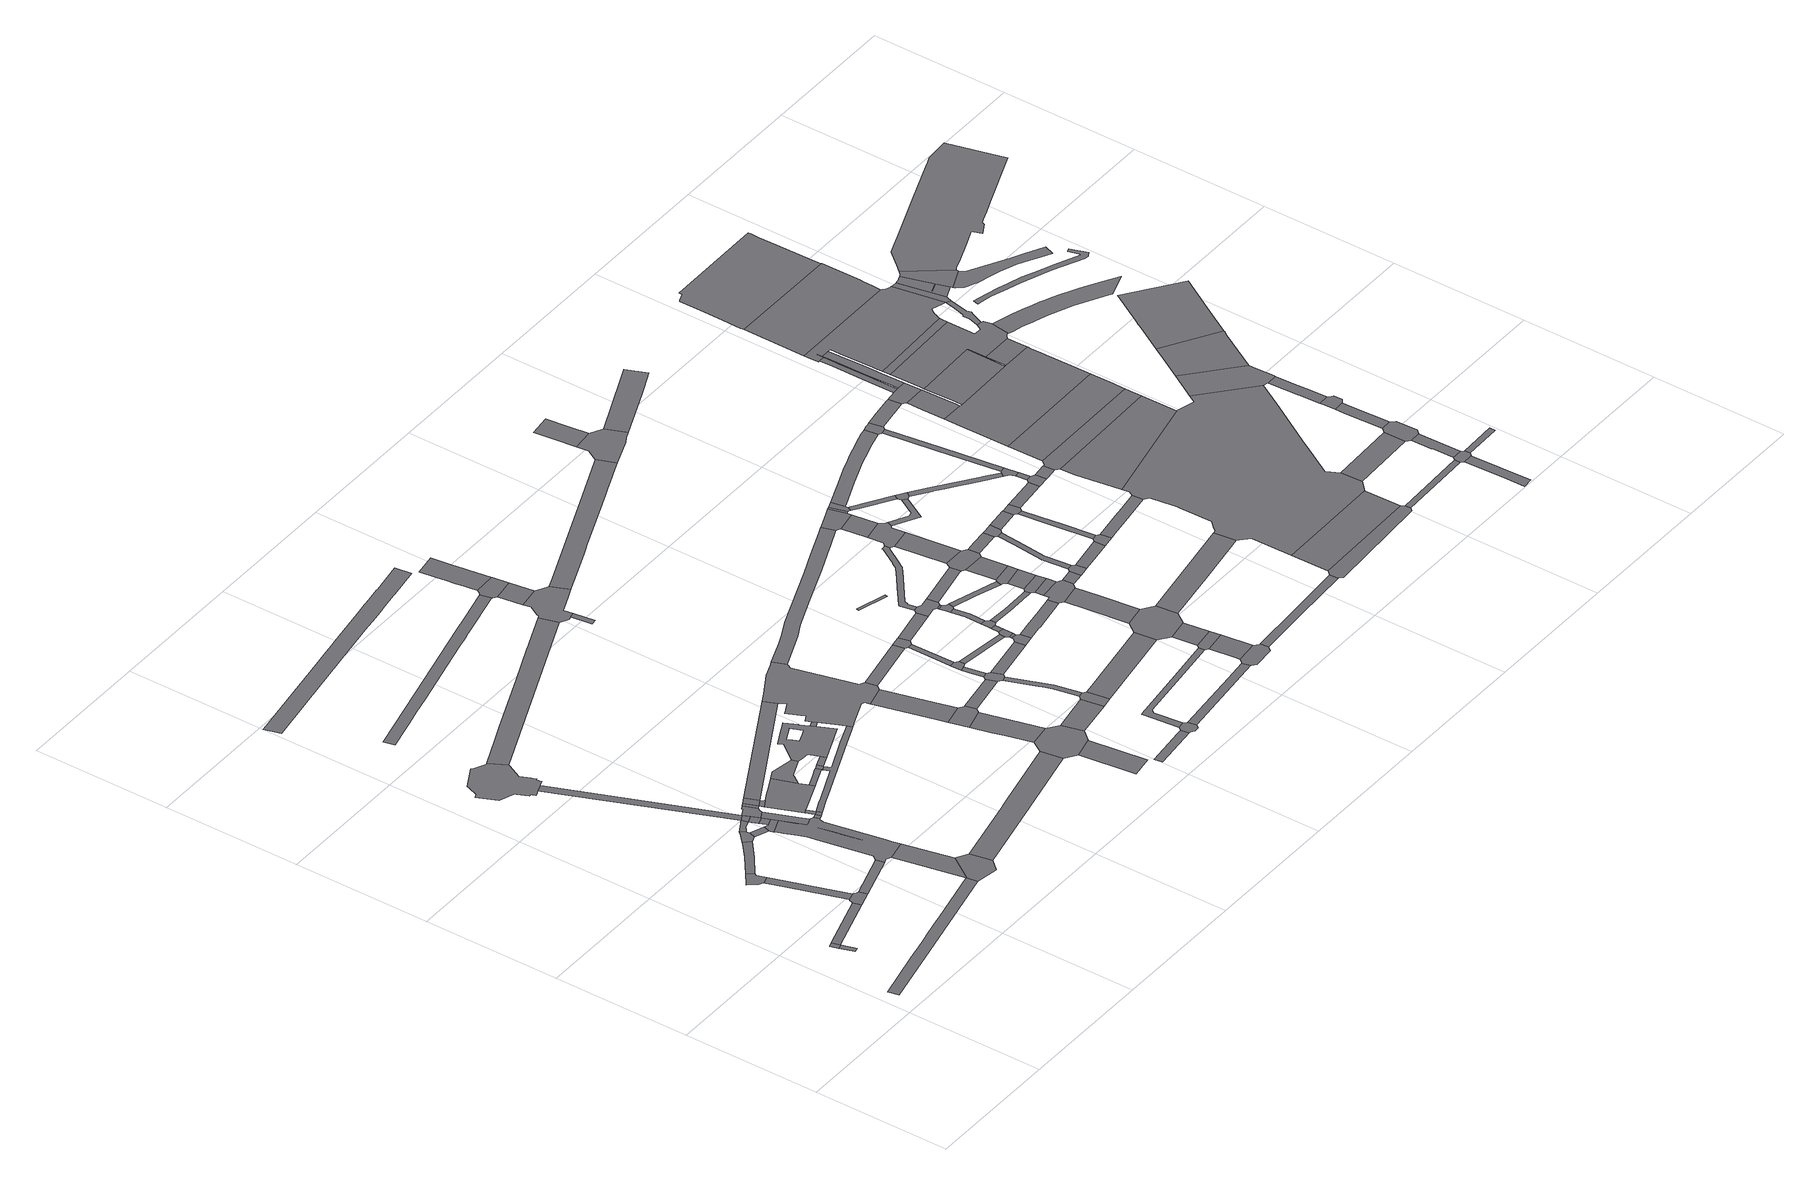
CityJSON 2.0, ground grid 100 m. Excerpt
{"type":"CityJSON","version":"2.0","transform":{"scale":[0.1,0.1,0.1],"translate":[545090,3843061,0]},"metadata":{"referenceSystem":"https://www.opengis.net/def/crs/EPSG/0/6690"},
"CityObjects":{
"road1":{"type":"Road","geometry":[{"type":"MultiSurface","lod":"1","boundaries":[[[0,1,2,3]]]}]},
"road2":{"type":"Road","geometry":[{"type":"MultiSurface","lod":"1","boundaries":[[[4,5,6,3,2]]]}]},
"road3":{"type":"Road","attributes":{"RoadStructureAttribute.sectionType":"1"},"geometry":[{"type":"MultiSurface","lod":"1","boundaries":[[[7,0,3,8,9]]]}]},
"road4":{"type":"Road","attributes":{"RoadStructureAttribute.sectionType":"1"},"geometry":[{"type":"MultiSurface","lod":"1","boundaries":[[[10,11,12,13,14,15,16,17,18,19,20,21,22,23,24]]]}]},
"road5":{"type":"Road","geometry":[{"type":"MultiSurface","lod":"1","boundaries":[[[25,26,27,28,29,30,31,32,33,34]]]}]},
"road6":{"type":"Road","attributes":{"RoadStructureAttribute.sectionType":"1"},"geometry":[{"type":"MultiSurface","lod":"1","boundaries":[[[35,36,37,38,32,31,39,40,41]]]}]},
"road7":{"type":"Road","geometry":[{"type":"MultiSurface","lod":"1","boundaries":[[[42,43,41,40,44,45,7,9,46,47,48]]]}]},
"road8":{"type":"Road","attributes":{"RoadStructureAttribute.sectionType":"1"},"geometry":[{"type":"MultiSurface","lod":"1","boundaries":[[[49,50,51,25,34,52,53]]]}]},
"road9":{"type":"Road","geometry":[{"type":"MultiSurface","lod":"1","boundaries":[[[54,48,47,55]]]}]},
"road10":{"type":"Road","geometry":[{"type":"MultiSurface","lod":"1","boundaries":[[[56,57,58,59,49,53,60,61,62,63,64,65]]]}]},
"road11":{"type":"Road","geometry":[{"type":"MultiSurface","lod":"1","boundaries":[[[66,67,68,69,70,71,72,73,74,75,76,77,78,79,80,81,82,83,84,85,86,87,88,89,90,91,92,93,94,95,96,97]]]}]},
"road12":{"type":"Road","attributes":{"RoadStructureAttribute.sectionType":"1"},"geometry":[{"type":"MultiSurface","lod":"1","boundaries":[[[98,63,62,99,100,101]]]}]},
"road13":{"type":"Road","attributes":{"RoadStructureAttribute.sectionType":"1"},"geometry":[{"type":"MultiSurface","lod":"1","boundaries":[[[102,103,104,105,106,56,65,107,108,109,110,111,112]]]}]},
"road14":{"type":"Road","attributes":{"RoadStructureAttribute.sectionType":"6"},"geometry":[{"type":"MultiSurface","lod":"1","boundaries":[[[84,83,102,113]]]}]},
"road15":{"type":"Road","attributes":{"RoadStructureAttribute.sectionType":"1"},"geometry":[{"type":"MultiSurface","lod":"1","boundaries":[[[114,115,10,116]]]}]},
"road16":{"type":"Road","geometry":[{"type":"MultiSurface","lod":"1","boundaries":[[[117,118,119,120,101,100,121,122,123]]]}]},
"road17":{"type":"Road","geometry":[{"type":"MultiSurface","lod":"1","boundaries":[[[116,10,24,124,125,126]]]}]},
"road18":{"type":"Road","geometry":[{"type":"MultiSurface","lod":"1","boundaries":[[[113,102,112,127]]]}]},
"road19":{"type":"Road","geometry":[{"type":"MultiSurface","lod":"1","boundaries":[[[128,129,130,131,132,133,134,135,136,137,123,122,138,139,140,141,142,143,144,145,146,147,148,54,55,149,150,115,114,151,152],[153,154,155,156,157,158]]]}]},
"road20":{"type":"Road","attributes":{"RoadStructureAttribute.sectionType":"6"},"geometry":[{"type":"MultiSurface","lod":"1","boundaries":[[[127,112,159,160]]]}]},
"road21":{"type":"Road","attributes":{"RoadStructureAttribute.sectionType":"1"},"geometry":[{"type":"MultiSurface","lod":"1","boundaries":[[[161,118,117,160,159]]]}]},
"road22":{"type":"Road","attributes":{"RoadStructureAttribute.sectionType":"1"},"geometry":[{"type":"MultiSurface","lod":"1","boundaries":[[[113,127,162]]]}]},
"road23":{"type":"Road","geometry":[{"type":"MultiSurface","lod":"1","boundaries":[[[163,164,165,166,113,162,167,168,169,170,171]]]}]},
"road24":{"type":"Road","attributes":{"RoadStructureAttribute.sectionType":"1"},"geometry":[{"type":"MultiSurface","lod":"1","boundaries":[[[172,168,167,173,174,133,132]]]}]},
"road25":{"type":"Road","attributes":{"RoadStructureAttribute.sectionType":"1"},"geometry":[{"type":"MultiSurface","lod":"1","boundaries":[[[175,163,171,176]]]}]},
"road26":{"type":"Road","geometry":[{"type":"MultiSurface","lod":"1","boundaries":[[[177,131,130,178]]]}]},
"road27":{"type":"Road","geometry":[{"type":"MultiSurface","lod":"1","boundaries":[[[179,175,176,180]]]}]},
"road28":{"type":"Road","attributes":{"RoadStructureAttribute.sectionType":"1"},"geometry":[{"type":"MultiSurface","lod":"1","boundaries":[[[180,176,181,182]]]}]},
"road29":{"type":"Road","attributes":{"RoadStructureAttribute.sectionType":"1"},"geometry":[{"type":"MultiSurface","lod":"1","boundaries":[[[183,184,177,185]]]}]},
"road30":{"type":"Road","geometry":[{"type":"MultiSurface","lod":"1","boundaries":[[[185,177,178,186]]]}]},
"road31":{"type":"Road","geometry":[{"type":"MultiSurface","lod":"1","boundaries":[[[187,188,189,182,181,184,183,190,191,192]]]}]},
"road32":{"type":"Road","attributes":{"RoadStructureAttribute.sectionType":"1"},"geometry":[{"type":"MultiSurface","lod":"1","boundaries":[[[193,187,192,194,195,196,197,198,199]]]}]},
"road33":{"type":"Road","attributes":{"RoadStructureAttribute.sectionType":"1"},"geometry":[{"type":"MultiSurface","lod":"1","boundaries":[[[200,201,202,191,190,203,204,205]]]}]},
"road34":{"type":"Road","geometry":[{"type":"MultiSurface","lod":"1","boundaries":[[[206,200,205,207,208]]]}]},
"road35":{"type":"Road","geometry":[{"type":"MultiSurface","lod":"1","boundaries":[[[209,210,211,212,208,207,213,214,215,216,185,186,217,218,219,220,221]]]}]},
"road36":{"type":"Road","attributes":{"RoadStructureAttribute.sectionType":"1"},"geometry":[{"type":"MultiSurface","lod":"1","boundaries":[[[222,223,224,225,126,125,226,227]]]}]},
"road37":{"type":"Road","attributes":{"RoadStructureAttribute.sectionType":"1"},"geometry":[{"type":"MultiSurface","lod":"1","boundaries":[[[228,179,180,229]]]}]},
"road38":{"type":"Road","attributes":{"RoadStructureAttribute.sectionType":"1"},"geometry":[{"type":"MultiSurface","lod":"1","boundaries":[[[230,206,208,231]]]}]},
"road39":{"type":"Road","attributes":{"RoadStructureAttribute.sectionType":"1"},"geometry":[{"type":"MultiSurface","lod":"1","boundaries":[[[232,233,234,235,236,237,238,97,96,239,240]]]}]},
"road40":{"type":"Road","attributes":{"RoadStructureAttribute.sectionType":"1"},"geometry":[{"type":"MultiSurface","lod":"1","boundaries":[[[241,242,243,244,245,246,247,248,249,250,251,252,253,254,255,256,257,258,259,260,261,262,263,264,265,266,267,268,269,270,271]]]}]},
"road41":{"type":"Road","attributes":{"RoadStructureAttribute.sectionType":"1"},"geometry":[{"type":"MultiSurface","lod":"1","boundaries":[[[272,273,274,275,276,277,278,279,280,281,282,283,284,285,286,287,288,289]]]}]},
"road42":{"type":"Road","geometry":[{"type":"MultiSurface","lod":"1","boundaries":[[[290,291,292,293,294,295,296,297,298,299,199,198,300,301,230,231,302,303,304],[305,306,307,308,309,310,311,312,313,314,315,316,317]]]}]},
"road43":{"type":"Road","geometry":[{"type":"MultiSurface","lod":"1","boundaries":[[[318,290,304,319]]]}]},
"road44":{"type":"Road","attributes":{"RoadStructureAttribute.sectionType":"1"},"geometry":[{"type":"MultiSurface","lod":"1","boundaries":[[[320,321,322,323]]]}]},
"road45":{"type":"Road","geometry":[{"type":"MultiSurface","lod":"1","boundaries":[[[324,325,326,327,228,229,328,329,330,331,332,333,334,335,318,319,336,209,221,337,338,339,340,341,342,343,344,345,346,347,348,349,350]]]}]},
"road46":{"type":"Road","geometry":[{"type":"MultiSurface","lod":"1","boundaries":[[[351,352,222,227,321,320,353,354]]]}]},
"road47":{"type":"Road","attributes":{"RoadStructureAttribute.sectionType":"1"},"geometry":[{"type":"MultiSurface","lod":"1","boundaries":[[[355,356,357,358,359,352,351]]]}]},
"road48":{"type":"Road","geometry":[{"type":"MultiSurface","lod":"1","boundaries":[[[360,361,362,357,356,363,364,365]]]}]},
"road49":{"type":"Road","attributes":{"RoadStructureAttribute.sectionType":"1"},"geometry":[{"type":"MultiSurface","lod":"1","boundaries":[[[366,342,341,367,368,362,361]]]}]},
"road50":{"type":"Road","attributes":{"RoadStructureAttribute.sectionType":"1"},"geometry":[{"type":"MultiSurface","lod":"1","boundaries":[[[369,370,371,372,373]]]}]},
"road51":{"type":"Road","attributes":{"RoadStructureAttribute.sectionType":"1"},"geometry":[{"type":"MultiSurface","lod":"1","boundaries":[[[374,375,376,377]]]}]},
"road52":{"type":"Road","attributes":{"RoadStructureAttribute.sectionType":"1"},"geometry":[{"type":"MultiSurface","lod":"1","boundaries":[[[378,379,380,354,353,381]]]}]},
"road53":{"type":"Road","attributes":{"RoadStructureAttribute.sectionType":"1"},"geometry":[{"type":"MultiSurface","lod":"1","boundaries":[[[382,365,364,383]]]}]},
"road54":{"type":"Road","geometry":[{"type":"MultiSurface","lod":"1","boundaries":[[[384,385,386,387,388,389,390,232,240,391,392,393,377,376,394,395,396,397,398]]]}]},
"road55":{"type":"Road","attributes":{"RoadStructureAttribute.sectionType":"1"},"geometry":[{"type":"MultiSurface","lod":"1","boundaries":[[[399,400,387,386]]]}]},
"road56":{"type":"Road","geometry":[{"type":"MultiSurface","lod":"1","boundaries":[[[401,402,403,404,272,289,405,400,399]]]}]},
"road57":{"type":"Road","attributes":{"RoadStructureAttribute.sectionType":"1"},"geometry":[{"type":"MultiSurface","lod":"1","boundaries":[[[406,345,344,407]]]}]},
"road58":{"type":"Road","attributes":{"RoadStructureAttribute.sectionType":"1"},"geometry":[{"type":"MultiSurface","lod":"1","boundaries":[[[408,409,410,411,412,413,414,415,416,417,403,402]]]}]},
"road59":{"type":"Road","geometry":[{"type":"MultiSurface","lod":"1","boundaries":[[[418,419,369,373,420,421,422,423,424]]]}]},
"road60":{"type":"Road","geometry":[{"type":"MultiSurface","lod":"1","boundaries":[[[425,426,378,381,427,428]]]}]},
"road61":{"type":"Road","geometry":[{"type":"MultiSurface","lod":"1","boundaries":[[[429,430,382,383,431,432,433,434,435,436]]]}]},
"road62":{"type":"Road","attributes":{"RoadStructureAttribute.sectionType":"1"},"geometry":[{"type":"MultiSurface","lod":"1","boundaries":[[[437,438,439,434,433,440,441,442,443,444,426,425]]]}]},
"road63":{"type":"Road","attributes":{"RoadStructureAttribute.sectionType":"1"},"geometry":[{"type":"MultiSurface","lod":"1","boundaries":[[[445,446,447,448,430,429]]]}]},
"road64":{"type":"Road","geometry":[{"type":"MultiSurface","lod":"1","boundaries":[[[449,447,446,450,451,452]]]}]},
"road65":{"type":"Road","attributes":{"RoadStructureAttribute.sectionType":"1"},"geometry":[{"type":"MultiSurface","lod":"1","boundaries":[[[453,454,455,449,452]]]}]},
"road66":{"type":"Road","geometry":[{"type":"MultiSurface","lod":"1","boundaries":[[[456,457,406,407,454,453,458,459]]]}]},
"road67":{"type":"Road","attributes":{"RoadStructureAttribute.sectionType":"1"},"geometry":[{"type":"MultiSurface","lod":"1","boundaries":[[[460,436,435,461]]]}]},
"road68":{"type":"Road","attributes":{"RoadStructureAttribute.sectionType":"1"},"geometry":[{"type":"MultiSurface","lod":"1","boundaries":[[[451,450,462,463]]]}]},
"road69":{"type":"Road","attributes":{"RoadStructureAttribute.sectionType":"1"},"geometry":[{"type":"MultiSurface","lod":"1","boundaries":[[[464,465,466,467,468,419,418,469,470,471,472]]]}]},
"road70":{"type":"Road","attributes":{"RoadStructureAttribute.sectionType":"1"},"geometry":[{"type":"MultiSurface","lod":"1","boundaries":[[[473,474,424,423,475]]]}]},
"road71":{"type":"Road","attributes":{"RoadStructureAttribute.sectionType":"1"},"geometry":[{"type":"MultiSurface","lod":"1","boundaries":[[[476,456,459,477]]]}]},
"road72":{"type":"Road","attributes":{"RoadStructureAttribute.sectionType":"1"},"geometry":[{"type":"MultiSurface","lod":"1","boundaries":[[[478,479,428,427,480]]]}]},
"road73":{"type":"Road","attributes":{"RoadStructureAttribute.sectionType":"1"},"geometry":[{"type":"MultiSurface","lod":"1","boundaries":[[[481,482,483,484,485,486,487,324,350,488,489,490,491,492,493,494]]]}]},
"road74":{"type":"Road","geometry":[{"type":"MultiSurface","lod":"1","boundaries":[[[495,496,460,461,497,498,499]]]}]},
"road75":{"type":"Road","attributes":{"RoadStructureAttribute.sectionType":"1"},"geometry":[{"type":"MultiSurface","lod":"1","boundaries":[[[500,495,499,501,502]]]}]},
"road76":{"type":"Road","geometry":[{"type":"MultiSurface","lod":"1","boundaries":[[[503,504,505,463,462,506,507,500,502,508]]]}]},
"road77":{"type":"Road","attributes":{"RoadStructureAttribute.sectionType":"1"},"geometry":[{"type":"MultiSurface","lod":"1","boundaries":[[[509,510,511,512]]]}]},
"road78":{"type":"Road","attributes":{"RoadStructureAttribute.sectionType":"1"},"geometry":[{"type":"MultiSurface","lod":"1","boundaries":[[[513,503,508,514]]]}]},
"road79":{"type":"Road","geometry":[{"type":"MultiSurface","lod":"1","boundaries":[[[515,516,513,514,517,518,519]]]}]},
"road80":{"type":"Road","attributes":{"RoadStructureAttribute.sectionType":"1"},"geometry":[{"type":"MultiSurface","lod":"1","boundaries":[[[520,521,522,523,515,519]]]}]},
"road81":{"type":"Road","geometry":[{"type":"MultiSurface","lod":"1","boundaries":[[[524,525,526,527,476,477,528,529,530,531,532]]]}]},
"road82":{"type":"Road","attributes":{"RoadStructureAttribute.sectionType":"1"},"geometry":[{"type":"MultiSurface","lod":"1","boundaries":[[[533,530,529,534,535]]]}]},
"road83":{"type":"Road","geometry":[{"type":"MultiSurface","lod":"1","boundaries":[[[536,537,535,534,538,539,522,521,540,541]]]}]},
"road84":{"type":"Road","attributes":{"RoadStructureAttribute.sectionType":"1"},"geometry":[{"type":"MultiSurface","lod":"1","boundaries":[[[542,543,544,545,546,547,398,397,548,549,550,551,552,553,554,555,556,557]]]}]},
"road85":{"type":"Road","attributes":{"RoadStructureAttribute.sectionType":"1"},"geometry":[{"type":"MultiSurface","lod":"1","boundaries":[[[558,559,560,498,497,561,562,563]]]}]},
"road86":{"type":"Road","attributes":{"RoadStructureAttribute.sectionType":"1"},"geometry":[{"type":"MultiSurface","lod":"1","boundaries":[[[564,565,566,518,517,567,568,569,570,571]]]}]},
"road87":{"type":"Road","geometry":[{"type":"MultiSurface","lod":"1","boundaries":[[[572,573,574,575,473,475,576,577,578,579,580,581]]]}]},
"road88":{"type":"Road","attributes":{"RoadStructureAttribute.sectionType":"1"},"geometry":[{"type":"MultiSurface","lod":"1","boundaries":[[[582,583,584,585,586,587,588,589,590,591,592,593,594,527,526,595,596,597,598,599,600,601,602,603,604,605]]]}]},
"road89":{"type":"Road","attributes":{"RoadStructureAttribute.sectionType":"1"},"geometry":[{"type":"MultiSurface","lod":"1","boundaries":[[[606,541,540,607,608,609]]]}]},
"road90":{"type":"Road","attributes":{"RoadStructureAttribute.sectionType":"1"},"geometry":[{"type":"MultiSurface","lod":"1","boundaries":[[[610,611,612,574,573]]]}]},
"road91":{"type":"Road","geometry":[{"type":"MultiSurface","lod":"1","boundaries":[[[613,614,464,472,611,610]]]}]},
"road92":{"type":"Road","attributes":{"RoadStructureAttribute.sectionType":"1"},"geometry":[{"type":"MultiSurface","lod":"1","boundaries":[[[615,616,532,531,617]]]}]},
"road93":{"type":"Road","attributes":{"RoadStructureAttribute.sectionType":"1"},"geometry":[{"type":"MultiSurface","lod":"1","boundaries":[[[618,619,614,613]]]}]},
"road94":{"type":"Road","geometry":[{"type":"MultiSurface","lod":"1","boundaries":[[[620,621,478,480,619,618,622,623]]]}]},
"road95":{"type":"Road","attributes":{"RoadStructureAttribute.sectionType":"1"},"geometry":[{"type":"MultiSurface","lod":"1","boundaries":[[[624,625,626,627,621,620]]]}]},
"road96":{"type":"Road","geometry":[{"type":"MultiSurface","lod":"1","boundaries":[[[628,629,630,631,632,558,563,633,626,625,634,635,636]]]}]},
"road97":{"type":"Road","attributes":{"RoadStructureAttribute.sectionType":"1"},"geometry":[{"type":"MultiSurface","lod":"1","boundaries":[[[637,638,630,629]]]}]},
"road98":{"type":"Road","geometry":[{"type":"MultiSurface","lod":"1","boundaries":[[[639,640,571,570,638,637]]]}]},
"road99":{"type":"Road","attributes":{"RoadStructureAttribute.sectionType":"1"},"geometry":[{"type":"MultiSurface","lod":"1","boundaries":[[[641,642,640,639]]]}]},
"road100":{"type":"Road","geometry":[{"type":"MultiSurface","lod":"1","boundaries":[[[643,644,645,609,608,646,647,642,641]]]}]},
"road101":{"type":"Road","attributes":{"RoadStructureAttribute.sectionType":"1"},"geometry":[{"type":"MultiSurface","lod":"1","boundaries":[[[648,644,643,649]]]}]},
"road102":{"type":"Road","geometry":[{"type":"MultiSurface","lod":"1","boundaries":[[[650,651,615,617,652,648,649,653,654]]]}]},
"road103":{"type":"Road","attributes":{"RoadStructureAttribute.sectionType":"1"},"geometry":[{"type":"MultiSurface","lod":"1","boundaries":[[[655,656,651,650]]]}]},
"road104":{"type":"Road","attributes":{"RoadStructureAttribute.sectionType":"1"},"geometry":[{"type":"MultiSurface","lod":"1","boundaries":[[[657,658,659,636,635,660]]]}]},
"road105":{"type":"Road","geometry":[{"type":"MultiSurface","lod":"1","boundaries":[[[661,662,663,664,665,582,605,666,656,655,667,668,669,670]]]}]},
"road106":{"type":"Road","attributes":{"RoadStructureAttribute.sectionType":"1"},"geometry":[{"type":"MultiSurface","lod":"1","boundaries":[[[671,672,664,663]]]}]},
"road107":{"type":"Road","geometry":[{"type":"MultiSurface","lod":"1","boundaries":[[[673,674,675,676,481,494,677,672,671,678]]]}]},
"road108":{"type":"Road","geometry":[{"type":"MultiSurface","lod":"1","boundaries":[[[679,680,657,660,681,682,683]]]}]},
"road109":{"type":"Road","attributes":{"RoadStructureAttribute.sectionType":"1"},"geometry":[{"type":"MultiSurface","lod":"1","boundaries":[[[684,685,581,580,686,687]]]}]},
"road110":{"type":"Road","attributes":{"RoadStructureAttribute.sectionType":"1"},"geometry":[{"type":"MultiSurface","lod":"1","boundaries":[[[688,689,654,653,690,691,692]]]}]},
"road111":{"type":"Road","attributes":{"RoadStructureAttribute.sectionType":"1"},"geometry":[{"type":"MultiSurface","lod":"1","boundaries":[[[693,694,695,696,697,698,699,700,701,680,679]]]}]},
"road112":{"type":"Road","geometry":[{"type":"MultiSurface","lod":"1","boundaries":[[[702,673,678,703,704]]]}]},
"road113":{"type":"Road","attributes":{"RoadStructureAttribute.sectionType":"1"},"geometry":[{"type":"MultiSurface","lod":"1","boundaries":[[[705,702,704,706,707,708]]]}]},
"road114":{"type":"Road","attributes":{"RoadStructureAttribute.sectionType":"1"},"geometry":[{"type":"MultiSurface","lod":"1","boundaries":[[[709,710,683,682,711,712]]]}]},
"road115":{"type":"Road","attributes":{"RoadStructureAttribute.sectionType":"1"},"geometry":[{"type":"MultiSurface","lod":"1","boundaries":[[[713,714,715,716,670,669,717,718]]]}]},
"road116":{"type":"Road","geometry":[{"type":"MultiSurface","lod":"1","boundaries":[[[719,720,688,692,697,696,721,722]]]}]},
"road117":{"type":"Road","attributes":{"RoadStructureAttribute.sectionType":"1"},"geometry":[{"type":"MultiSurface","lod":"1","boundaries":[[[723,724,623,622,725,726,727]]]}]},
"road118":{"type":"Road","attributes":{"RoadStructureAttribute.sectionType":"1"},"geometry":[{"type":"MultiSurface","lod":"1","boundaries":[[[707,706,728,729,730,731,732]]]}]},
"road119":{"type":"Road","geometry":[{"type":"MultiSurface","lod":"1","boundaries":[[[733,734,735,542,557,736,737,738,739]]]}]},
"road120":{"type":"Road","attributes":{"RoadStructureAttribute.sectionType":"1"},"geometry":[{"type":"MultiSurface","lod":"1","boundaries":[[[740,741,742,743,734,733]]]}]},
"road121":{"type":"Road","attributes":{"RoadStructureAttribute.sectionType":"1"},"geometry":[{"type":"MultiSurface","lod":"1","boundaries":[[[744,719,722,745]]]}]},
"road122":{"type":"Road","geometry":[{"type":"MultiSurface","lod":"1","boundaries":[[[746,747,709,712,748,749]]]}]},
"road123":{"type":"Road","geometry":[{"type":"MultiSurface","lod":"1","boundaries":[[[750,732,731,713,718,751,752]]]}]},
"road124":{"type":"Road","attributes":{"RoadStructureAttribute.sectionType":"1"},"geometry":[{"type":"MultiSurface","lod":"1","boundaries":[[[753,754,755,756,757,758,759,760,747,746]]]}]},
"road125":{"type":"Road","geometry":[{"type":"MultiSurface","lod":"1","boundaries":[[[761,762,744,745,763,757,756,764]]]}]},
"road126":{"type":"Road","attributes":{"RoadStructureAttribute.sectionType":"1"},"geometry":[{"type":"MultiSurface","lod":"1","boundaries":[[[765,766,767,768,769,770,771,772,773,705,708,774,775,776,777,778,779,780]]]}]},
"road127":{"type":"Road","attributes":{"RoadStructureAttribute.sectionType":"1"},"geometry":[{"type":"MultiSurface","lod":"1","boundaries":[[[781,782,783,784,785,752,751,786,787,788,789,790,791,792,793,794,795,796,797,798]]]}]},
"road128":{"type":"Road","attributes":{"RoadStructureAttribute.sectionType":"1"},"geometry":[{"type":"MultiSurface","lod":"1","boundaries":[[[799,800,801,802,803,804,749,748,805,806,807]]]}]},
"road129":{"type":"Road","attributes":{"RoadStructureAttribute.sectionType":"1"},"geometry":[{"type":"MultiSurface","lod":"1","boundaries":[[[808,809,761,764,810,811,812]]]}]},
"road130":{"type":"Road","attributes":{"RoadStructureAttribute.sectionType":"1"},"geometry":[{"type":"MultiSurface","lod":"1","boundaries":[[[813,814,815,739,738,816,817,818,819]]]}]},
"road131":{"type":"Road","geometry":[{"type":"MultiSurface","lod":"1","boundaries":[[[820,821,822,808,812,823,824]]]}]},
"road132":{"type":"Road","geometry":[{"type":"MultiSurface","lod":"1","boundaries":[[[825,826,798,797,827,828,829]]]}]},
"road133":{"type":"Road","attributes":{"RoadStructureAttribute.sectionType":"1"},"geometry":[{"type":"MultiSurface","lod":"1","boundaries":[[[830,829,828,831,822,821]]]}]},
"road134":{"type":"Road","geometry":[{"type":"MultiSurface","lod":"1","boundaries":[[[832,833,834,835,836,684,687,837,838,839,840,841,842]]]}]},
"road135":{"type":"Road","attributes":{"RoadStructureAttribute.sectionType":"1"},"geometry":[{"type":"MultiSurface","lod":"1","boundaries":[[[843,824,823,844,845]]]}]},
"road136":{"type":"Road","attributes":{"RoadStructureAttribute.sectionType":"1"},"geometry":[{"type":"MultiSurface","lod":"1","boundaries":[[[846,847,848,849,826,825]]]}]},
"road137":{"type":"Road","geometry":[{"type":"MultiSurface","lod":"1","boundaries":[[[850,851,834,833]]]}]},
"road138":{"type":"Road","geometry":[{"type":"MultiSurface","lod":"1","boundaries":[[[852,853,854,765,780,855,848,847,856,857]]]}]},
"road139":{"type":"Road","attributes":{"RoadStructureAttribute.sectionType":"1"},"geometry":[{"type":"MultiSurface","lod":"1","boundaries":[[[858,859,860,861,852,857,862]]]}]},
"road140":{"type":"Road","geometry":[{"type":"MultiSurface","lod":"1","boundaries":[[[863,864,865,866,867,868,869]]]}]},
"road141":{"type":"Road","geometry":[{"type":"MultiSurface","lod":"1","boundaries":[[[870,871,872,873,874,875]]]}]},
"road142":{"type":"Road","geometry":[{"type":"MultiSurface","lod":"1","boundaries":[[[876,877,878,879,880,881,882,883,858,862,884,866,865]]]}]},
"road143":{"type":"Road","geometry":[{"type":"MultiSurface","lod":"1","boundaries":[[[885,886,887,888,875,874,889,799,807,890,891,892,893,894,895,896,897,898,899,723,727,900,901,851,850,902,903,904,905,906,907,908,909]]]}]},
"road144":{"type":"Road","geometry":[{"type":"MultiSurface","lod":"1","boundaries":[[[910,911,912,913,914,915,843,845,871,870]]]}]},
"road145":{"type":"Road","geometry":[{"type":"MultiSurface","lod":"1","boundaries":[[[916,917,918,919,920,880,879,921,922,923,924,925,926,927]]]}]},
"road146":{"type":"Road","geometry":[{"type":"MultiSurface","lod":"1","boundaries":[[[928,929,930,931,913,912]]]}]},
"road147":{"type":"Road","geometry":[{"type":"MultiSurface","lod":"1","boundaries":[[[932,933,934,935,936,937,938,939,940,941,942,943,944,945,878,877]]]}]},
"road148":{"type":"Road","attributes":{"RoadStructureAttribute.sectionType":"1"},"geometry":[{"type":"MultiSurface","lod":"1","boundaries":[[[946,842,841,947]]]}]},
"road149":{"type":"Road","geometry":[{"type":"MultiSurface","lod":"1","boundaries":[[[868,948,949,931,930,950,951,952,953,954,955,956,957,958,959,960,961,869]]]}]},
"road150":{"type":"Road","attributes":{"function":"2","RoadStructureAttribute.sectionType":"7"},"geometry":[{"type":"MultiSurface","lod":"1","boundaries":[[[962,963,964,965,966,967,959,958]]]}]},
"road151":{"type":"Road","attributes":{"RoadStructureAttribute.sectionType":"1"},"geometry":[{"type":"MultiSurface","lod":"1","boundaries":[[[968,903,902,969]]]}]},
"road152":{"type":"Road","attributes":{"RoadStructureAttribute.sectionType":"1"},"geometry":[{"type":"MultiSurface","lod":"1","boundaries":[[[970,971,972,973,974]]]}]},
"road153":{"type":"Road","geometry":[{"type":"MultiSurface","lod":"1","boundaries":[[[975,976,977,978,979]]]}]},
"road154":{"type":"Road","attributes":{"RoadStructureAttribute.sectionType":"7"},"geometry":[{"type":"MultiSurface","lod":"1","boundaries":[[[980,981,982,979,978,983,965,964,984,985,986,987,988,989,990,991,992,993,994,995,996,997,998]]]}]},
"road155":{"type":"Road","geometry":[{"type":"MultiSurface","lod":"1","boundaries":[[[999,1000,946,947,971,970,1001,1002]]]}]},
"road156":{"type":"Road","geometry":[{"type":"MultiSurface","lod":"1","boundaries":[[[1003,1004,1005,916,927,1006,1007,938,937,1008,1009,1010,1011,977,976,1012,1013,1014,1015,1016,1017,1018,1019,1020,1021,1022,1023,1024]]]}]},
"road157":{"type":"Road","attributes":{"RoadStructureAttribute.sectionType":"1"},"geometry":[{"type":"MultiSurface","lod":"1","boundaries":[[[1025,1026,1027,1028,1000,999]]]}]},
"road158":{"type":"Road","geometry":[{"type":"MultiSurface","lod":"1","boundaries":[[[988,987,1029,955,954,1030,1031,989]]]}]},
"road159":{"type":"Road","geometry":[{"type":"MultiSurface","lod":"1","boundaries":[[[1032,1003,1024,1033,1034,1035,1036,1037]]]}]},
"road160":{"type":"Road","geometry":[{"type":"MultiSurface","lod":"1","boundaries":[[[1038,1039,968,969,1026,1025,1040,1041]]]}]},
"road161":{"type":"Road","attributes":{"RoadStructureAttribute.sectionType":"1"},"geometry":[{"type":"MultiSurface","lod":"1","boundaries":[[[1042,1002,1001,1043]]]}]},
"road162":{"type":"Road","attributes":{"RoadStructureAttribute.sectionType":"1"},"geometry":[{"type":"MultiSurface","lod":"1","boundaries":[[[1044,1045,1046,1047,1039,1038]]]}]},
"road163":{"type":"Road","geometry":[{"type":"MultiSurface","lod":"1","boundaries":[[[1048,1049,885,909,1050,1051,1052,1053,1054,1055]]]}]},
"road164":{"type":"Road","attributes":{"function":"2","RoadStructureAttribute.sectionType":"7"},"geometry":[{"type":"MultiSurface","lod":"1","boundaries":[[[1056,1057,1058,1059,1060,1061,1062,1063,1064,1065,1066,1067,1068,1032,1037]]]}]},
"road165":{"type":"Road","geometry":[{"type":"MultiSurface","lod":"1","boundaries":[[[1069,1070,1071,1072,1073,1046,1045,1074,1075,1076]]]}]},
"road166":{"type":"Road","attributes":{"RoadStructureAttribute.sectionType":"1"},"geometry":[{"type":"MultiSurface","lod":"1","boundaries":[[[1077,1078,1079,1080,1081,1052,1051,1082,1083,1084,1085,1086,1072,1071]]]}]},
"road167":{"type":"Road","attributes":{"RoadStructureAttribute.sectionType":"1"},"geometry":[{"type":"MultiSurface","lod":"1","boundaries":[[[1018,1087,1088,1089,1090,1091,1092,1093,998,997,1094,1095,1096,1097,1098,1099,1100]]]}]},
"road168":{"type":"Road","attributes":{"RoadStructureAttribute.sectionType":"1"},"geometry":[{"type":"MultiSurface","lod":"1","boundaries":[[[1101,1102,1048,1055,1103,1104,1105]]]}]},
"road169":{"type":"Road","geometry":[{"type":"MultiSurface","lod":"1","boundaries":[[[1106,1107,1019,1018,1100,1108,1109]]]}]},
"road170":{"type":"Road","attributes":{"RoadStructureAttribute.sectionType":"7"},"geometry":[{"type":"MultiSurface","lod":"1","boundaries":[[[1110,1111,1112,1113,1109,1108,1114,1115],[1116,1117,1118,1115]]]}]},
"road171":{"type":"Road","attributes":{"RoadStructureAttribute.sectionType":"1"},"geometry":[{"type":"MultiSurface","lod":"1","boundaries":[[[1119,1120,1121,1122,1123,1124,1125,1126,1127,1128,1129,1130,1131,1132,993,992,1133,1134,1135,1136,1137,1138,1139,1140,1141,1142]]]}]},
"road172":{"type":"Road","geometry":[{"type":"MultiSurface","lod":"1","boundaries":[[[1143,1144,1110,1115,1114,1145,1146,1147]]]}]},
"road173":{"type":"Road","attributes":{"RoadStructureAttribute.sectionType":"1"},"geometry":[{"type":"MultiSurface","lod":"1","boundaries":[[[1148,1149,1150,1151,1152,1153,1154,1155,1101,1105]]]}]},
"road174":{"type":"Road","attributes":{"RoadStructureAttribute.sectionType":"1"},"geometry":[{"type":"MultiSurface","lod":"1","boundaries":[[[1156,1157,1158,1159,1160,1161,1162,1163,1164,1165,1166,1167,1168,1169,1170,1171,1172,1173,1174,1175,1176,1177]]]}]},
"road175":{"type":"Road","attributes":{"RoadStructureAttribute.sectionType":"1"},"geometry":[{"type":"MultiSurface","lod":"1","boundaries":[[[1178,1179,1180,1181,1146,1145,1182,1183,1184,1185,1186,1187,1188,1189,1190,1191,1192,1193,1194,1195,1196,1197]]]}]},
"road176":{"type":"Road","geometry":[{"type":"MultiSurface","lod":"1","boundaries":[[[1198,1199,1200,1201,1202,1203,1204,1205,1206,1207,1208,1209,1210,1143,1147,1211,1212,1213,1214,1215,1216,1217,1218,1219,1220,1221,1222]]]}]}
},
"vertices":[
[297,812,0],[262,800,0],[280,743,0],[316,754,0],
[316,639,0],[333,644,0],[350,649,0],
[710,943,0],[317,755,0],[728,885,0],
[1334,513,0],[1331,512,0],[914,419,0],[855,406,0],[815,397,0],[714,374,0],[688,368,0],[652,360,0],[586,345,0],[517,330,0],[462,318,0],[98,236,0],[116,158,0],[733,297,0],[1345,434,0],
[562,1660,0],[486,1601,0],[474,1591,0],[520,1533,0],[522,1531,0],[541,1521,0],[554,1514,0],[611,1532,0],[590,1597,0],[596,1616,0],
[726,1177,0],[648,1419,0],[626,1484,0],[622,1497,0],[597,1380,0],[724,980,0],[784,996,0],
[809,984,0],[795,991,0],[719,967,0],[714,954,0],[785,903,0],[841,921,0],[823,978,0],
[811,1864,0],[801,1854,0],[699,1766,0],[730,1716,0],[856,1820,0],
[1153,1082,0],[1165,1023,0],
[887,1943,0],[875,1928,0],[858,1912,0],[843,1897,0],[873,1826,0],[878,1828,0],[899,1835,0],[918,1883,0],[915,1899,0],[913,1909,0],
[528,3632,0],[438,3673,0],[434,3683,0],[274,3596,0],[266,3573,0],[242,3509,0],[240,3504,0],[214,3493,0],[273,3350,0],[387,3311,0],[391,3299,0],[423,3221,0],[439,3227,0],[444,3217,0],[445,3214,0],[452,3195,0],[475,3203,0],[497,3212,0],[549,3233,0],[552,3234,0],[585,3247,0],[590,3249,0],[584,3266,0],[582,3270,0],[577,3282,0],[590,3288,0],[586,3299,0],[576,3323,0],[548,3396,0],[600,3505,0],[604,3513,0],[538,3636,0],
[996,1854,0],[978,1805,0],[1002,1796,0],[1020,1845,0],
[988,2000,0],[976,1994,0],[959,1984,0],[938,1972,0],[907,1954,0],[930,1921,0],[955,1940,0],[969,1945,0],[992,1954,0],[997,1956,0],[1004,1958,0],
[1035,2028,0],
[1378,1047,0],[1230,1014,0],[1455,690,0],
[1105,1855,0],[1054,1834,0],[1049,1834,0],[1039,1838,0],[1008,1785,0],[1014,1768,0],[1123,1812,0],
[1507,408,0],[1571,483,0],[1543,642,0],
[1055,1979,0],
[1275,1573,0],[1285,1607,0],[1295,1611,0],[1278,1648,0],[1252,1658,0],[1195,1636,0],[1204,1614,0],[1203,1614,0],[1180,1672,0],[1165,1708,0],[1020,1755,0],[1038,1709,0],[1039,1707,0],[1074,1624,0],[1092,1566,0],[1095,1554,0],[1106,1499,0],[1111,1474,0],[1176,1119,0],[1173,1114,0],[1161,1095,0],[1183,1029,0],[1196,1033,0],[1363,1113,0],[1354,1155,0],[1267,1269,0],[1246,1382,0],[1229,1474,0],[1211,1565,0],[1230,1474,0],[1247,1382,0],
[1030,1893,0],[1082,1914,0],
[1050,1846,0],
[1058,1980,0],
[1114,2081,0],[1089,2068,0],[1093,2060,0],[1046,2034,0],[1083,1918,0],[1136,1949,0],[1143,1967,0],[1145,1972,0],[1150,1986,0],
[1231,1709,0],[1166,1708,0],[1180,1673,0],
[1137,2094,0],[1173,1999,0],
[1308,1661,0],[1319,1622,0],
[1189,2123,0],[1225,2028,0],
[1187,1964,0],[1242,1996,0],
[1312,1734,0],[1285,1718,0],[1339,1675,0],
[1350,1636,0],
[1445,2101,0],[1335,2044,0],[1307,2030,0],[1546,1830,0],[1531,1866,0],[1505,1931,0],
[1508,2134,0],[1548,1992,0],[1551,1998,0],[1557,2006,0],[1559,2009,0],[1691,2063,0],[1678,2105,0],
[1695,1934,0],[1682,1929,0],[1608,1898,0],[1577,1843,0],[1704,1895,0],[1705,1896,0],
[1729,1948,0],[1709,1887,0],[1740,1906,0],
[2161,2029,0],[2132,2016,0],[1999,1960,0],[1761,1857,0],[1725,1842,0],[1462,1729,0],[1452,1725,0],[1418,1710,0],[1469,1689,0],[1519,1711,0],[2015,1923,0],[2132,1973,0],[2173,1990,0],
[2652,890,0],[2144,775,0],[2097,765,0],[2037,751,0],[2146,611,0],[2682,733,0],
[2057,2603,0],[2098,2512,0],
[1812,1982,0],[1824,1941,0],
[1936,4242,0],[1695,4138,0],[1665,4125,0],[1631,4110,0],[1340,3984,0],[885,3787,0],[757,3731,0],[902,3643,0],[1974,4108,0],
[1827,5267,0],[1589,5229,0],[1580,5228,0],[1466,5210,0],[1463,5209,0],[1433,5205,0],[1408,5201,0],[1365,5194,0],[1310,5185,0],[1124,5155,0],[1061,5145,0],[997,5134,0],[923,5122,0],[882,5116,0],[826,5107,0],[789,5101,0],[769,5097,0],[739,5093,0],[14,4975,0],[5,4974,0],[41,4859,0],[384,4915,0],[851,4990,0],[1119,5034,0],[1206,5048,0],[1337,5068,0],[1406,5079,0],[1446,5086,0],[1588,5108,0],[1608,5111,0],[1845,5148,0],
[1915,4675,0],[1670,4615,0],[1533,4582,0],[869,4418,0],[338,4288,0],[357,4210,0],[530,4253,0],[595,4269,0],[637,4280,0],[704,4296,0],[847,4332,0],[1210,4420,0],[1423,4472,0],[1466,4483,0],[1499,4491,0],[1544,4502,0],[1552,4504,0],[1930,4596,0],
[2027,2211,0],[1996,2278,0],[1994,2283,0],[1953,2371,0],[1943,2365,0],[1861,2323,0],[1860,2322,0],[1762,2271,0],[1766,2262,0],[1777,2236,0],[1731,2060,0],[1781,2056,0],[2024,2025,0],[2101,2057,0],[2045,2179,0],[1920,2202,0],[1865,2180,0],[1858,2196,0],[1837,2241,0],[1834,2248,0],[1832,2251,0],[1832,2252,0],[1881,2278,0],[1919,2298,0],[1929,2303,0],[1947,2261,0],[1948,2259,0],[1965,2221,0],
[2067,2229,0],[2082,2199,0],
[2920,711,0],[2764,676,0],[2815,268,0],[2974,292,0],
[2417,2791,0],[2382,2776,0],[2290,2739,0],[2125,2641,0],[2127,2462,0],[2075,2435,0],[2067,2431,0],[2038,2416,0],[2082,2323,0],[2086,2313,0],[2096,2292,0],[2052,2269,0],[2131,2095,0],[2194,1999,0],[2207,2005,0],[2398,2086,0],[2422,2075,0],[2431,2041,0],[2585,2081,0],[2606,2111,0],[2607,2112,0],[2590,2191,0],[2589,2191,0],[2552,2210,0],[2436,2659,0],[2447,2680,0],[2456,2697,0],
[2863,1000,0],[2705,975,0],[2984,789,0],[2945,944,0],
[2822,1163,0],[2753,1435,0],[2597,1395,0],[2635,1247,0],[2656,1165,0],
[2754,1545,0],[2719,1568,0],[2562,1533,0],[2773,1464,0],[2776,1468,0],[2758,1546,0],
[2678,1723,0],[2513,1721,0],[2545,1599,0],
[3342,303,0],[3306,299,0],[3004,265,0],[3012,206,0],[3349,242,0],
[2083,3929,0],[2123,3935,0],[2099,4089,0],[2060,4080,0],
[3235,995,0],[3210,990,0],[3135,977,0],[3262,836,0],
[3055,1600,0],[3080,1523,0],
[2230,4374,0],[2197,4391,0],[2146,4417,0],[1991,4394,0],[1999,4341,0],[1962,4269,0],[1952,4250,0],[1980,4104,0],[1986,4101,0],[2036,4074,0],[2089,4157,0],[2114,4167,0],[2221,4213,0],[2291,4243,0],[2237,4370,0],
[2121,4595,0],[1964,4573,0],
[2105,4714,0],[2104,4718,0],[1944,4711,0],[1920,4677,0],[1935,4592,0],
[3002,2275,0],[3019,2196,0],
[2079,4887,0],[2075,4919,0],[2061,5008,0],[2041,5145,0],[1883,5119,0],[1901,4999,0],[1911,4932,0],[1921,4861,0],[1929,4808,0],[1936,4766,0],
[3410,334,0],[3360,329,0],[3366,244,0],[3387,225,0],[3426,230,0],[3446,253,0],[3433,313,0],
[3293,1025,0],[3254,1018,0],[3345,850,0],[3318,1008,0],
[3109,1629,0],[3068,1622,0],[3105,1507,0],[3107,1506,0],[3108,1504,0],[3146,1516,0],[3159,1538,0],[3132,1614,0],
[3289,1047,0],[3257,1218,0],[3229,1292,0],[3189,1285,0],[3192,1278,0],[3216,1213,0],[3217,1211,0],[3250,1039,0],
[3090,1727,0],[3080,1784,0],[3041,1774,0],[3049,1727,0],
[3041,1857,0],[3106,1798,0],[3106,1839,0],[3080,1857,0],
[3078,2184,0],[3038,2180,0],[3040,1996,0],
[3082,2291,0],[3041,2283,0],[3078,2187,0],[3098,2212,0],
[3473,1675,0],[3482,1596,0],
[3476,1752,0],[3478,1793,0],
[4092,700,0],[3769,657,0],[3340,599,0],[3332,598,0],[3334,582,0],[3387,545,0],[3406,567,0],[3775,617,0],[4097,661,0],
[4122,391,0],[3954,372,0],[4134,332,0],
[3353,2347,0],[3370,2268,0],
[3985,1121,0],[3384,1019,0],[4004,962,0],
[3719,3342,0],[3658,3317,0],[3455,3231,0],[3279,3157,0],[2796,2960,0],[2680,2899,0],[2596,2864,0],[2726,2810,0],[2830,2865,0],[3074,2966,0],[3367,3085,0],[3515,3149,0],[3594,3183,0],[3746,3248,0],
[3494,1714,0],[3493,1698,0],[3564,1611,0],[3554,1691,0],[3534,1706,0],
[3496,1731,0],[3534,1710,0],[3535,1731,0],
[3498,1814,0],[3497,1813,0],[3481,1796,0],[3478,1751,0],[3485,1744,0],[3537,1809,0],
[3386,2592,0],[3393,2612,0],[3172,2675,0],[3167,2655,0],
[3499,1873,0],[3538,1873,0],
[3500,1951,0],[3499,1898,0],[3564,1887,0],[3561,1927,0],[3539,1949,0],
[3541,2067,0],[3523,2178,0],[3484,2175,0],[3501,2072,0],
[3436,2364,0],[3410,2378,0],[3409,2379,0],[3370,2372,0],[3446,2284,0],[3468,2266,0],[3507,2276,0],[3523,2299,0],[3507,2378,0],
[3507,2274,0],[3470,2257,0],[3509,2262,0],
[3534,2238,0],[3512,2259,0],[3472,2247,0],[3478,2206,0],[3539,2194,0],[3547,2234,0],
[3461,4893,0],[3458,4892,0],[3428,4879,0],[3053,4718,0],[2629,4538,0],[2311,4402,0],[2369,4276,0],[2625,4386,0],[2682,4410,0],[2729,4430,0],[3024,4556,0],[3210,4635,0],[3267,4659,0],[3330,4686,0],[3450,4737,0],[3513,4763,0],
[3941,1756,0],[3812,1734,0],[3656,1708,0],[3670,1630,0],[3685,1632,0],[3954,1681,0],
[3905,1923,0],[3898,1923,0],[3714,1920,0],[3714,1880,0],[3899,1883,0],[3910,1883,0],[3938,1884,0],[3930,1924,0],
[4346,412,0],[4313,439,0],[4149,423,0],[4127,396,0],[4139,332,0],[4169,307,0],[4328,320,0],[4353,350,0],[4354,352,0],[4348,412,0],
[3797,2906,0],[3795,2906,0],[3775,2903,0],[3765,2902,0],[3760,2894,0],[3682,2765,0],[3678,2759,0],[3654,2720,0],[3571,2654,0],[3498,2596,0],[3363,2488,0],[3349,2476,0],[3356,2443,0],[3395,2443,0],[3396,2444,0],[3408,2474,0],[3589,2617,0],[3596,2622,0],[3682,2690,0],[3684,2692,0],[3686,2695,0],[3716,2744,0],[3790,2865,0],[3802,2867,0],
[3726,2182,0],[3712,2144,0],[3896,2087,0],[3908,2126,0],
[4282,665,0],[4121,643,0],[4144,460,0],
[4271,744,0],[4109,722,0],
[3855,2449,0],[3852,2448,0],[3865,2369,0],
[4245,930,0],[4086,903,0],
[4200,1231,0],[4044,1202,0],[4303,1013,0],[4284,1172,0],
[4163,1522,0],[4141,1687,0],[3985,1658,0],[4006,1496,0],
[4159,1799,0],[4125,1820,0],[3965,1803,0],[3969,1761,0],[3957,1759,0],[3956,1679,0],[4165,1720,0],[4169,1720,0],[4161,1798,0],
[4116,1887,0],[3958,1866,0],
[4106,1961,0],[3948,1940,0],
[4089,2088,0],[3932,2057,0],
[4080,2159,0],[3922,2139,0],[3917,2135,0],[3916,2081,0],[3925,2068,0],
[3894,2353,0],[4056,2350,0],
[4034,2488,0],[3876,2485,0],[3869,2367,0],[4080,2382,0],[4070,2460,0],
[3986,2880,0],[3828,2852,0],
[4258,1813,0],[4257,1813,0],[4253,1812,0],[4268,1734,0],
[3983,3044,0],[3980,3047,0],[3961,3073,0],[3803,3044,0],[3818,2929,0],[3805,2867,0],[3974,2980,0],[3973,2983,0],[3989,2994,0],[4003,3033,0],
[3936,3260,0],[3779,3229,0],
[3897,3416,0],[3867,3404,0],[3838,3392,0],[3740,3351,0],[3766,3237,0],[3931,3291,0],
[4316,1838,0],[4275,1837,0],[4303,1739,0],[4348,1746,0],[4335,1824,0],
[5177,470,0],[4757,440,0],[4757,380,0],[5180,409,0],
[4264,2483,0],[4151,2470,0],[4160,2390,0],[4271,2402,0],[4274,2402,0],
[4295,2026,0],[4295,2027,0],[4317,2256,0],[4330,2390,0],[4289,2385,0],[4277,2260,0],[4255,2029,0],[4255,2025,0],[4255,2024,0],
[3914,3423,0],[3947,3300,0],[3946,3304,0],
[3963,3443,0],[3967,3290,0],[3983,3325,0],[3982,3343,0],
[4598,1868,0],[4464,1845,0],[4477,1766,0],[4602,1786,0],
[4240,3095,0],[4167,2969,0],[4158,2967,0],[4138,2961,0],[4172,2896,0],[4272,3071,0],
[4356,2495,0],[4287,2486,0],[4352,2413,0],[4354,2414,0],
[5102,1311,0],[4749,1251,0],[4722,1083,0],[4750,1088,0],[5121,1151,0],
[3978,3283,0],[3992,3274,0],[4017,3258,0],[4234,3123,0],[4254,3156,0],
[3657,5082,0],[3500,5063,0],[3510,4979,0],[3715,4843,0],[3755,4865,0],[3809,4888,0],[3745,5034,0],
[3639,5232,0],[3619,5388,0],[3462,5369,0],[3479,5230,0],
[4516,2515,0],[4527,2436,0],
[4656,1893,0],[4616,1888,0],[4691,1800,0],[4678,1880,0],
[4291,3133,0],[4300,3078,0],[4323,3110,0],
[4620,2167,0],[4619,2179,0],[4616,2200,0],[4588,2421,0],[4549,2417,0],[4576,2199,0],[4577,2188,0],[4580,2166,0],
[4594,2524,0],[4527,2516,0],[4529,2435,0],[4608,2445,0],
[4689,3704,0],[4642,3692,0],[4598,3679,0],[4540,3662,0],[4478,3643,0],[4424,3625,0],[4374,3607,0],[4305,3581,0],[4123,3507,0],[4001,3351,0],[4215,3441,0],[4308,3477,0],[4380,3504,0],[4464,3534,0],[4591,3575,0],[4701,3606,0],
[4745,2810,0],[4738,2815,0],[4733,2819,0],[4724,2826,0],[4448,3022,0],[4311,3069,0],[4425,2989,0],[4426,2988,0],[4432,2984,0],[4490,2943,0],[4528,2917,0],[4555,2898,0],[4578,2881,0],[4608,2860,0],[4722,2778,0],[4734,2770,0],[4806,2718,0],[4830,2751,0],
[5119,1950,0],[5117,1949,0],[4939,1921,0],[4928,1919,0],[4887,1913,0],[4742,1890,0],[4743,1809,0],[4941,1840,0],[5127,1870,0],
[4851,2553,0],[4736,2540,0],[4734,2460,0],[4737,2460,0],[4854,2473,0],
[4314,5285,0],[4309,5283,0],[4210,5237,0],[4169,5045,0],[4211,5064,0],[4330,5117,0],[4379,5139,0],
[4908,2578,0],[4908,2580,0],[4868,2576,0],[4946,2484,0],[4937,2564,0],
[4882,2764,0],[4842,2758,0],[4842,2692,0],[4858,2659,0],[4896,2666,0],
[4897,2662,0],[4858,2657,0],
[6027,500,0],[6008,521,0],[5204,500,0],[5200,495,0],[5178,470,0],[5181,408,0],[5207,383,0],[6008,435,0],[6028,458,0],[6029,458,0],[6028,499,0],
[5040,2576,0],[4964,2486,0],[5049,2496,0],
[4821,3206,0],[4766,3598,0],[4726,3592,0],[4779,3218,0],
[6002,793,0],[5201,780,0],
[4761,3719,0],[4740,3715,0],[4724,3712,0],[4724,3593,0],[4767,3600,0],[4781,3624,0],
[5028,3763,0],[5007,3761,0],[4870,3740,0],[4796,3727,0],[5040,3667,0],
[5235,3400,0],[5234,3411,0],[5229,3647,0],[5070,3644,0],[5069,3524,0],[5070,3361,0],[5236,3362,0],
[5981,2494,0],[5077,2469,0],[5077,2467,0],[5082,2363,0],[5131,2039,0],[5983,2227,0],
[5228,3678,0],[5226,3779,0],[5161,3778,0],[5149,3776,0],[5106,3773,0],[5100,3773,0],[5071,3769,0],[5052,3766,0],[5051,3659,0],
[6157,2249,0],[6123,2192,0],[5996,2223,0],[5985,2226,0],[5140,1982,0],[5160,1844,0],[5174,1748,0],[5184,1682,0],[5186,1667,0],[5187,1596,0],[5187,1586,0],[5190,1390,0],[5169,1366,0],[5157,1352,0],[5126,1315,0],[5136,1139,0],[5197,1087,0],[6074,863,0],[6064,1022,0],[6018,1113,0],[6163,1354,0],[6198,1413,0],[6272,1536,0],[6406,1760,0],[6511,1940,0],
[5980,2529,0],[5980,2558,0],[5980,2621,0],[5078,2610,0],[5071,2599,0],[5055,2577,0],
[5101,4341,0],[5102,4239,0],[5102,4237,0],[5104,4020,0],[5106,3780,0],[5149,3781,0],[5148,3878,0],[5146,4021,0],[5144,4228,0],[5144,4251,0],[5144,4252,0],[5143,4341,0],
[5979,2645,0],[5979,2713,0],[5977,2884,0],[5075,2873,0],
[5225,3799,0],[5222,3953,0],[5219,4021,0],[5217,4120,0],[5213,4273,0],[5211,4353,0],[5147,4351,0],[5149,4241,0],[5154,4021,0],[5156,3944,0],[5160,3814,0],[5161,3798,0],[5161,3786,0],[5161,3781,0],
[6588,519,0],[6589,479,0],
[5071,3237,0],[5072,3060,0],[5974,3160,0],[5973,3228,0],[5973,3270,0],[5972,3345,0],[5972,3366,0],[5741,3363,0],[5737,3363,0],[5735,3363,0],[5729,3363,0],[5255,3354,0],[5246,3354,0],[5245,3355,0],
[5731,3484,0],[5732,3652,0],[5732,3659,0],[5249,3643,0],[5254,3429,0],[5255,3368,0],
[6561,1043,0],[6564,882,0],
[6683,460,0],[6611,458,0],[6620,166,0],[6625,8,0],[6698,14,0],
[5889,3965,0],[5890,3982,0],[5242,3959,0],[5243,3902,0],[5889,3924,0],
[5948,3710,0],[5890,3713,0],[5890,3714,0],[5249,3672,0],[5732,3660,0],[5739,3659,0],[5739,3652,0],[5740,3519,0],[5742,3519,0],[5970,3520,0],[5994,3540,0],[6002,3546,0],[6014,3543,0],[6038,3683,0],[6037,3690,0],[6023,3743,0],[6011,3747,0],[6008,3748,0],[5973,3755,0],
[6680,541,0],[6608,540,0],[6703,482,0],[6703,523,0],
[5086,4450,0],[5086,4416,0],[5087,4339,0],[5142,4430,0],[5145,4430,0],[5232,4353,0],[5234,4279,0],[5240,4028,0],[5240,4021,0],[5898,4007,0],[5902,4016,0],[5913,4042,0],[5935,4077,0],[5938,4080,0],[6020,4053,0],[6048,4048,0],[5981,4420,0],[5969,4422,0],[5942,4432,0],[5924,4445,0],[5920,4448,0],[5912,4453,0],
[6672,858,0],[6594,856,0],[6599,704,0],[6602,704,0],
[5741,3379,0],[5972,3394,0],[5972,3397,0],
[5084,4912,0],[5916,4524,0],[5920,4596,0],[5922,4619,0],[5918,4911,0],[5910,4911,0],
[6668,1077,0],[6588,1074,0],[6701,888,0],[6699,1048,0],
[6982,533,0],[6983,492,0],
[6656,1360,0],[6654,1431,0],[6574,1426,0],[6576,1359,0],
[6270,2438,0],[6174,2277,0],[6549,1929,0],[6549,1927,0],[6631,1931,0],[6631,1945,0],[6625,2076,0],[6623,2130,0],
[5906,5254,0],[5904,5389,0],[5906,5447,0],[5905,5467,0],[5152,5459,0],[5151,5436,0],[5131,5428,0],[5125,5425,0],[5095,5413,0],[5084,5408,0],[5084,5246,0],[5084,5116,0],[5084,4936,0],
[6670,1525,0],[6669,1525,0],[6650,1544,0],[6569,1541,0],[6570,1520,0],[6671,1445,0],[6683,1454,0],[6680,1515,0],
[6641,1704,0],[6641,1706,0],[6638,1762,0],[6636,1801,0],[6634,1868,0],[6553,1865,0],[6556,1797,0],[6558,1762,0],[6561,1703,0],[6561,1700,0],
[6028,3968,0],[6012,3907,0],[6007,3885,0],[6002,3882,0],[5992,3875,0],[5994,3855,0],[5998,3828,0],[6039,3819,0],[6044,3830,0],[6060,3864,0],[6055,3879,0],[6051,3894,0],[6049,3898,0],[6078,4031,0],
[6425,2700,0],[6370,2607,0],[6796,2422,0],[6818,2456,0],[6822,2464,0],
[6021,4416,0],[5997,4418,0],[6095,4076,0],[6027,4416,0],
[6095,4438,0],[6070,4428,0],[6069,4427,0],[6067,4426,0],[6190,4117,0],[6161,4213,0],[6102,4188,0],[6092,4184,0],[6102,4189,0],
[6804,3367,0],[6707,3423,0],[6649,3455,0],[6608,3475,0],[6528,3513,0],[6473,3538,0],[6423,3559,0],[6390,3572,0],[6336,3592,0],[6292,3608,0],[6231,3628,0],[6191,3640,0],[6129,3659,0],[6061,3677,0],[6044,3535,0],[6094,3522,0],[6122,3515,0],[6195,3490,0],[6225,3480,0],[6315,3449,0],[6484,3379,0],[6700,3264,0],[6726,3250,0],[6900,3310,0],
[6134,4470,0],[6114,4446,0],[6195,4100,0],[6354,4174,0],[6356,4189,0],
[6953,2684,0],[6983,2734,0],[7108,2944,0],[6732,3215,0],[6588,2975,0],[6566,2938,0],[6555,2919,0],[6526,2870,0],
[6934,3657,0],[6932,3645,0],[6758,3721,0],[6618,3779,0],[6533,3811,0],[6432,3845,0],[6365,3864,0],[6264,3891,0],[6159,3914,0],[6150,3877,0],[6150,3874,0],[6210,3865,0],[6267,3851,0],[6383,3814,0],[6480,3783,0],[6628,3729,0],[6706,3700,0],[6920,3602,0],[6945,3597,0],[6982,3620,0],[6938,3742,0],[6912,3731,0],
[6749,3933,0],[6656,3981,0],[6375,4129,0],[6359,4154,0],[6200,4085,0],[6238,4045,0],[6266,4028,0],[6300,4015,0],[6310,4012,0],[6323,4006,0],[6355,3997,0],[6408,3983,0],[6499,3958,0],[6592,3924,0],[6627,3912,0],[6657,3895,0],[6697,3872,0],[6772,3832,0],[6842,3794,0],[6869,3869,0],
[7368,5006,0],[7209,4994,0],[7186,4992,0],[7160,4982,0],[7144,4975,0],[7122,4966,0],[6801,4839,0],[6434,4693,0],[6374,4670,0],[6364,4666,0],[6266,4627,0],[6250,4605,0],[6178,4522,0],[6369,4199,0],[6429,4220,0],[6614,4294,0],[6727,4340,0],[6755,4271,0],[6835,4319,0],[6845,4341,0],[6875,4352,0],[6952,4382,0],[7070,4431,0],[7422,4574,0],[7473,4593,0]
]}
